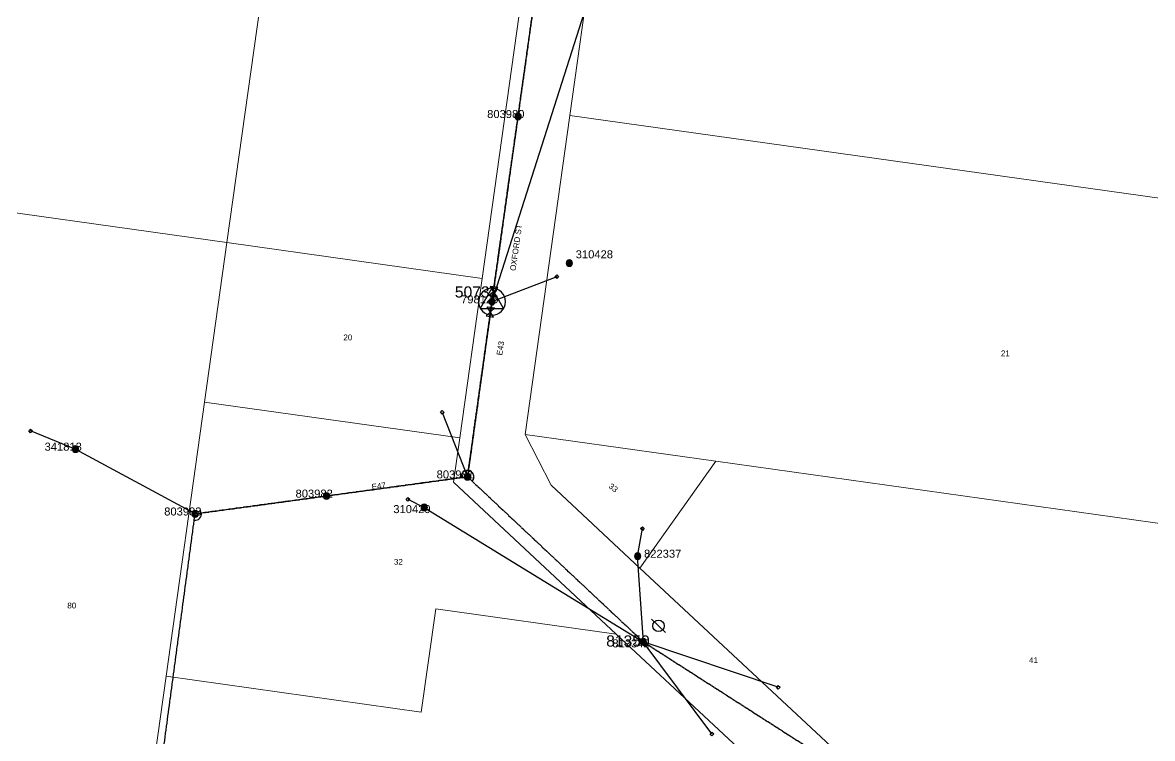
# Model space of a CAD drawing. Header units: metres. Extents: x 277863 to 282129, y 6130772 to 6135401.
# Drawn here: x 280198.5 to 280551.5, y 6133520.8 to 6133744.4 of the extents above; entities that cross this region are included whole.
import ezdxf
from ezdxf.enums import TextEntityAlignment as Align

# ---------------------------------------------------------------- set-up
doc = ezdxf.new("R2010")
doc.units = ezdxf.units.M
doc.linetypes.add('Cable Exist OH', pattern=[1, 1, 0])
doc.layers.get('0').update_dxf_attribs({"color": 6})
doc.layers.add('Cadastre Land Parcels_SP_EXT', color=9, linetype='Continuous', lineweight=5)
doc.layers.add('Cadastre Roads_SP_EXT', color=9, linetype='Continuous', lineweight=5)
for name, color, linetype in [('Equip_LV_EXT', 7, 'Continuous'), ('Equip_SP_HV_EXT', 7, 'Continuous'), ('Mains_HV_EXT', 7, 'Continuous'), ('Mains_LV_EXT', 7, 'Continuous'), ('Services_SP_EXT', 7, 'Continuous'), ('Sub_SP_TR_HV_LV_EXT', 7, 'Continuous'), ('SupportsOH_SP_TR_HV_LV_SL_EXT', 7, 'Continuous')]:
    doc.layers.add(name, color=color, linetype=linetype)
doc.styles.add('HVSW_LABEL', font='arial.ttf')
doc.styles.add('POLE_LABEL', font='arial.ttf')
doc.styles.get("Standard").update_dxf_attribs({"font": 'arial.ttf'})

# ---------------------------------------------------------------- blocks, each defined once
blk = doc.blocks.new('SUB_POLE_EXT')
blk.add_wipeout([(0, 4.22), (0.42, 4.2), (0.83, 4.14), (1.21, 4.05), (1.62, 3.9), (1.99, 3.72), (2.35, 3.51), (2.68, 3.26), (2.99, 2.99), (3.28, 2.66), (3.52, 2.34), (3.76, 1.92), (3.9, 1.62), (4.04, 1.23), (4.18, 0.63), (4.22, 0), (4.18, -0.61), (4.06, -1.15), (3.9, -1.62), (3.58, -2.24), (3.22, -2.73), (2.97, -3.01), (2.68, -3.26), (2.36, -3.5), (2, -3.72), (1.64, -3.89), (1.25, -4.03), (0.82, -4.14), (0.42, -4.2), (0, -4.22), (-0.41, -4.2), (-0.8, -4.15), (-1.21, -4.05), (-1.62, -3.9), (-1.99, -3.73), (-2.35, -3.51), (-2.68, -3.26), (-2.96, -3.02), (-3.23, -2.72), (-3.51, -2.35), (-3.71, -2.01), (-3.91, -1.6), (-4.05, -1.21), (-4.16, -0.76), (-4.22, -0.14), (-4.21, 0.39), (-4.14, 0.83), (-4.03, 1.27), (-3.9, 1.63), (-3.71, 2.02), (-3.5, 2.37), (-3.28, 2.67), (-2.99, 2.99), (-2.68, 3.27), (-2.33, 3.52), (-1.98, 3.73), (-1.63, 3.9), (-1.2, 4.05), (-0.78, 4.15), (-0.4, 4.21)])
blk.add_line((2.16, 0.48), (2.16, 0.48, 0))
blk.add_lwpolyline([(-4.22, 0, 1), (4.22, 0, 1)], format="xyb", close=True)
blk.add_lwpolyline([(2.14, 0.52), (0, 4.22), (-3.66, -2.11), (3.66, -2.11)], close=True)
for tag, height, flags, p in [('ASSET_NUM', 3.5, 8, (2, 2)), ('STREET_CODE', 0.2, 9, (1.5, 0)), ('CONSTRUCTED_VOLTAGE', 0.2, 9, (1.5, -0.2)), ('OPERATING_VOLTAGE', 0.2, 9, (1.5, -0.6)), ('OPERATED_BY', 0.2, 9, (1.5, -0.8)), ('ORIENTATION', 0.2, 9, (1.5, -1.2)), ('OWNED_BY', 0.2, 9, (1.5, -1.4)), ('SECONDARY_VOLTAGE', 0.2, 9, (1.5, -1.6)), ('STATE', 0.2, 9, (1.5, -1.8)), ('SUBSTATION_TYPE', 0.2, 9, (1.5, -2)), ('STREETNAME', 0.2, 9, (1.5, -2.8)), ('SUBURB', 0.2, 9, (1.5, -3)), ('Z', 0.2, 1, (1.5, -3.4)), ('NO_PHASES', 0.2, 9, (1.5, -0.4)), ('MAINTAINED_BY', 0.2, 9, (1.5, -1)), ('USAGE', 0.2, 9, (1.5, -2.2)), ('LEGEND', 0.2, 9, (1.5, -2.4)), ('LOCATION', 0.2, 9, (1.5, -2.6)), ('NOTES', 0.2, 9, (1.5, -3.2))]:
    blk.add_attdef(tag, text='', height=height, dxfattribs=dict(flags=flags)).set_placement(p, align=Align.MIDDLE_LEFT)
blk = doc.blocks.new('LV_OH_LINKS_DISTFUSE_EXT')
for p, q in [((0, 0), (0.96, 0)), ((3.84, 0), (4.8, 0))]:
    blk.add_line(p, q)
blk.add_lwpolyline([(3.84, -1.2), (3.84, 1.2), (0.96, -1.2), (0.96, 1.2)], close=True)
at = {"flags": 9}
for tag, p in [('ACTUAL_STATUS', (0, 0)), ('CONSTRUCTED_VOLTAGE', (0, -0.2)), ('OPERATING_VOLTAGE', (0, -0.6)), ('ORIENTATION', (0, -0.8)), ('OWNED_BY', (0, -1)), ('STATE', (0, -1.2)), ('SWITCH_TYPE', (0, -1.4)), ('NO_PHASES', (0, -0.4)), ('USAGE', (0, -1.6)), ('NOTES', (0, -1.8))]:
    blk.add_attdef(tag, text='', height=0.2, dxfattribs=at).set_placement(p, align=Align.MIDDLE_LEFT)
at = {"flags": 1}
blk.add_attdef('Z', (0, 0), '', height=0.2, dxfattribs=at)
blk = doc.blocks.new('CCP_EXT')
blk.add_wipeout([(0, 0.57), (0.57, 0), (0, -0.57), (-0.57, 0)])
blk.add_lwpolyline([(-0.57, 0), (0, 0.57), (0.57, 0), (0, -0.57), (-0.57, 0)])
at = {"flags": 1}
blk.add_attdef('Z', (0, 0), '', height=0.2, dxfattribs=at)
at = {"flags": 9}
for tag, p in [('CCP_TYPE', (0, 0)), ('CONSTRUCTED_VOLTAGE', (0, -0.2)), ('OPERATING_VOLTAGE', (0, -0.6)), ('ORIENTATION', (0, -0.8)), ('OWNED_BY', (0, -1)), ('STATE', (0, -1.8)), ('NO_PHASES', (0, -0.4)), ('USAGE', (0, -1.2)), ('LEGEND', (0, -1.4)), ('LIFE_SUPPORT', (0, -1.6)), ('NOTES', (0, -2))]:
    blk.add_attdef(tag, text='', height=0.2, dxfattribs=at).set_placement(p, align=Align.MIDDLE_LEFT)
blk = doc.blocks.new('POLE_EXT')
blk.add_hatch(color=256).paths.add_polyline_path([(-1, 0, 1), (1, 0, 1)])
blk.add_lwpolyline([(-1, 0, 1), (1, 0, 1)], format="xyb", close=True)
for tag, height, flags, p in [('pNumber', 2.5, 8, (-17.84, 2.07)), ('OWNED_BY', 0.2, 9, (1.35, -0.4)), ('SPECIAL_USE', 0.2, 9, (1.35, -0.8)), ('STATE', 0.2, 9, (1.35, -1)), ('cLV', 0.2, 9, (1.35, -1.4)), ('hDepth', 0.2, 9, (1.35, -1.6)), ('hDia', 0.2, 9, (1.35, -1.8)), ('cHV', 0.2, 9, (1.35, -2)), ('cLinedev', 0.2, 9, (1.35, -3.4)), ('PARENT', 0.2, 9, (1.35, -0.6)), ('USAGE', 0.2, 9, (1.35, -1.2)), ('LBRACKET', 0.2, 9, (1.35, -2.2)), ('LExisting', 0.2, 9, (1.35, -2.4)), ('LANTNUMBER', 0.2, 9, (1.35, -2.6)), ('LOther', 0.2, 9, (1.35, -2.8)), ('LRemove', 0.2, 9, (1.35, -3)), ('LEGEND', 0.2, 9, (1.35, -3.2)), ('LOCATION', 0.2, 9, (1.35, -3.6)), ('pExisting', 0.2, 9, (1.35, -3.8)), ('pFooting', 0.2, 9, (1.35, -4.4)), ('pNew', 0.2, 9, (1.35, -4.6)), ('pRelocate', 0.2, 9, (1.35, -5)), ('pRemove', 0.2, 9, (1.35, -5.2)), ('pReplace', 0.2, 9, (1.35, -5.4)), ('pStay', 0.2, 9, (1.35, -5.6)), ('pType', 0.2, 9, (1.35, -5.8)), ('cspan', 0.2, 9, (1.35, -6)), ('STREETNAME', 0.2, 9, (1.35, -6.2)), ('SUBURB', 0.2, 9, (1.35, -6.4)), ('OPERATED_BY', 0.2, 9, (1.36, -7.01)), ('PFNUMBER', 0.2, 9, (1.35, -4)), ('NEWPFNUMBER', 0.2, 9, (1.35, -4.2)), ('NOTES', 0.2, 9, (1.35, -6.6)), ('MAINTAINED_BY', 0.2, 9, (1.36, -6.81))]:
    blk.add_attdef(tag, text='', height=height, dxfattribs=dict(flags=flags)).set_placement(p, align=Align.MIDDLE_LEFT)
at = {"style": 'POLE_LABEL'}
for tag, height, flags, p in [('STRUCTURE_PLANT_NUMBER', 0.2, 9, (1.35, 0.03)), ('ASSET_NUM', 2.5, 8, (2, 2)), ('STREET_CODE', 0.2, 9, (1.35, -0.2))]:
    blk.add_attdef(tag, text='', height=height, dxfattribs=dict(at, flags=flags)).set_placement(p, align=Align.MIDDLE_LEFT)
at = {"flags": 1}
blk.add_attdef('Z', (1.35, -7.33), '', height=0.2, dxfattribs=at)
blk = doc.blocks.new('HV_ABS_CLOSED_EXT')
blk.add_line((-3, 6.87), (3, 6.87))
blk.add_circle((0, 6.87), 1.8)
at = {"style": 'HVSW_LABEL'}
for tag, height, flags, p in [('ASSET_NUM', 3.5, 8, (2, 2)), ('STREET_CODE', 0.2, 9, (0, -0.2))]:
    blk.add_attdef(tag, text='', height=height, dxfattribs=dict(at, flags=flags)).set_placement(p, align=Align.MIDDLE_LEFT)
at = {"flags": 1}
blk.add_attdef('Z', (0, 0), '', height=0.2, dxfattribs=at)
at = {"flags": 9}
for tag, p in [('ACTUAL_STATUS', (0, -0.4)), ('CONSTRUCTED_VOLTAGE', (0, -0.6)), ('OPERATING_VOLTAGE', (0, -1)), ('ORIENTATION', (0, -1.2)), ('OWNED_BY', (0, -1.4)), ('STATE', (0, -1.6)), ('SWITCH_TYPE', (0, -1.8)), ('STREETNAME', (0, -2.6)), ('SUBURB', (0, -2.8)), ('NO_PHASES', (0, -0.8)), ('USAGE', (0, -2)), ('LEGEND', (0, -2.2)), ('LOCATION', (0, -2.4)), ('NOTES', (0, -3))]:
    blk.add_attdef(tag, text='', height=0.2, dxfattribs=at).set_placement(p, align=Align.MIDDLE_LEFT)
blk = doc.blocks.new('End Shackle_EXT')
blk.add_wipeout([(0, 0.25), (1.81, 0.25), (1.82, -0.25), (0, -0.25)])
blk.add_line((1.81, -1), (1.81, 1))
at = {"flags": 1}
blk.add_attdef('Z', (0, 0), '', height=0.2, dxfattribs=at)
at = {"flags": 9}
for tag, p in [('CONNECTOR_TYPE', (0, 0)), ('CONSTRUCTED_VOLTAGE', (0, -0.2)), ('OPERATING_VOLTAGE', (0, -0.6)), ('ORIENTATION', (0, -0.8)), ('OWNED_BY', (0, -1)), ('STATE', (0, -1.2)), ('NO_PHASES', (0, -0.4)), ('USAGE', (0, -1.4)), ('NOTES', (0, -1.6))]:
    blk.add_attdef(tag, text='', height=0.2, dxfattribs=at).set_placement(p, align=Align.MIDDLE_LEFT)

msp = doc.modelspace()

# ---------------------------------------------------------------- linework, layer by layer
at = {"layer": 'Cadastre Land Parcels_SP_EXT', "linetype": 'Continuous'}
for points in [[(280296.19, 6133917.18), (280196.56, 6133931.14), (280162.7, 6133689.61), (280262.33, 6133675.64), (280296.19, 6133917.18)], [(280375.9, 6133906), (280296.19, 6133917.18), (280262.33, 6133675.64), (280342.03, 6133664.46), (280375.9, 6133906)], [(280644.92, 6133778.31), (280383.45, 6133814.97), (280369.48, 6133715.34), (280582.64, 6133685.45), (280655.1, 6133675.29), (280663.14, 6133732.68), (280638.99, 6133736.07), (280644.92, 6133778.31)], [(280610.93, 6133579.89), (280618.77, 6133635.75), (280576.5, 6133641.68), (280582.64, 6133685.45), (280369.48, 6133715.34), (280355.51, 6133615.71), (280415.04, 6133607.36), (280610.93, 6133579.89)], [(280262.33, 6133675.64), (280162.7, 6133689.61), (280122.7, 6133404.36), (280228.27, 6133432.73), (280243.34, 6133540.19), (280255.34, 6133625.82), (280262.33, 6133675.64)], [(280335.05, 6133614.65), (280255.34, 6133625.82), (280243.34, 6133540.19), (280323.04, 6133529.01), (280327.57, 6133561.29), (280383.95, 6133553.38), (280333.11, 6133600.82), (280335.05, 6133614.65)], [(280415.04, 6133607.36), (280355.51, 6133615.71), (280363.63, 6133599.89), (280391.35, 6133574.01), (280415.04, 6133607.36)], [(280610.93, 6133579.89), (280415.04, 6133607.36), (280391.36, 6133574.01), (280472.41, 6133498.36), (280591.24, 6133481.34), (280596.47, 6133524.89), (280610.93, 6133579.89)], [(280228.27, 6133432.73), (280449.51, 6133492.21), (280383.95, 6133553.38), (280327.57, 6133561.29), (280323.04, 6133529.01), (280243.34, 6133540.19), (280228.27, 6133432.73)]]:
    msp.add_lwpolyline(points, close=True, dxfattribs=at)
at = {"layer": 'Mains_HV_EXT', "linetype": 'Continuous'}
for points in [[(280337.66, 6133604.46, 0.480206), (280335.47, 6133602.22)], [(280338.97, 6133601.1, 0.601352), (280337.76, 6133604.47)], [(280252.11, 6133588.96, 0.512827), (280254.34, 6133591.17)]]:
    msp.add_lwpolyline(points, format="xyb", dxfattribs=at)
at = {"layer": 'Mains_LV_EXT', "linetype": 'Continuous'}
msp.add_lwpolyline([(280338.97, 6133601.1, 1.496727), (280335.44, 6133602.36)], format="xyb", dxfattribs=at)

# ---------------------------------------------------------------- block references
at = {"layer": 'Equip_SP_HV_EXT'}
ref = msp.add_blockref('HV_ABS_CLOSED_EXT', (280392.39, 6133550.96), dxfattribs=dict(at, rotation=316.3836851612793))
ref.add_attrib('ASSET_NUM', '81350', dxfattribs={"layer": '0', "height": 3.5, "style": 'HVSW_LABEL'}).set_placement((280394.39, 6133551.21), align=Align.MIDDLE_RIGHT)
at = {"layer": 'Sub_SP_TR_HV_LV_EXT'}
ref = msp.add_blockref('SUB_POLE_EXT', (280345.11, 6133657.19), dxfattribs=at)
ref.add_attrib('ASSET_NUM', '50732', dxfattribs={"layer": '0', "height": 3.5}).set_placement((280347.11, 6133657.44), align=Align.BOTTOM_RIGHT)
at = {"layer": 'SupportsOH_SP_TR_HV_LV_SL_EXT'}
ref = msp.add_blockref('POLE_EXT', (280353.27, 6133715.07), dxfattribs=at)
ref.add_attrib('ASSET_NUM', '803980', dxfattribs={"layer": '0', "height": 2.5, "style": 'POLE_LABEL'}).set_placement((280355.27, 6133715.82), align=Align.MIDDLE_RIGHT)
ref = msp.add_blockref('POLE_EXT', (280369.28, 6133669.25), dxfattribs=at)
ref.add_attrib('ASSET_NUM', '310428', dxfattribs={"layer": '0', "height": 2.5, "style": 'POLE_LABEL'}).set_placement((280371.28, 6133670), align=Align.BOTTOM_LEFT)
ref = msp.add_blockref('POLE_EXT', (280214.99, 6133611.16), dxfattribs=at)
ref.add_attrib('ASSET_NUM', '341813', dxfattribs={"layer": '0', "height": 2.5, "style": 'POLE_LABEL'}).set_placement((280216.99, 6133611.91), align=Align.MIDDLE_RIGHT)
ref = msp.add_blockref('POLE_EXT', (280337.48, 6133602.5), dxfattribs=at)
ref.add_attrib('ASSET_NUM', '803981', dxfattribs={"layer": '0', "height": 2.5, "style": 'POLE_LABEL'}).set_placement((280339.48, 6133603.25), align=Align.MIDDLE_RIGHT)
ref = msp.add_blockref('POLE_EXT', (280293.41, 6133596.5), dxfattribs=at)
ref.add_attrib('ASSET_NUM', '803982', dxfattribs={"layer": '0', "height": 2.5, "style": 'POLE_LABEL'}).set_placement((280295.41, 6133597.25), align=Align.MIDDLE_RIGHT)
ref = msp.add_blockref('POLE_EXT', (280252.37, 6133590.91), dxfattribs=at)
ref.add_attrib('ASSET_NUM', '803983', dxfattribs={"layer": '0', "height": 2.5, "style": 'POLE_LABEL'}).set_placement((280254.37, 6133591.66), align=Align.MIDDLE_RIGHT)
ref = msp.add_blockref('POLE_EXT', (280390.63, 6133577.72), dxfattribs=at)
ref.add_attrib('ASSET_NUM', '822337', dxfattribs={"layer": '0', "height": 2.5, "style": 'POLE_LABEL'}).set_placement((280392.63, 6133578.47), align=Align.MIDDLE_LEFT)
ref = msp.add_blockref('POLE_EXT', (280392.39, 6133550.96), dxfattribs=at)
ref.add_attrib('ASSET_NUM', '813342', dxfattribs={"layer": '0', "height": 2.5, "style": 'POLE_LABEL'}).set_placement((280394.39, 6133551.71), align=Align.TOP_RIGHT)

# ---------------------------------------------------------------- texts
at = {"layer": 'Cadastre Land Parcels_SP_EXT'}
for s, p in [('20', (280298.69, 6133645.14)), ('21', (280504.13, 6133640.17)), ('32', (280314.49, 6133575.02)), ('80', (280212.45, 6133561.39)), ('41', (280512.91, 6133544.31))]:
    msp.add_text(s, height=1.8, dxfattribs=at).set_placement(p)
msp.add_text('33', height=1.8, rotation=321.1799, dxfattribs=at).set_placement((280381.38, 6133599.24))
at = {"layer": 'Cadastre Roads_SP_EXT'}
msp.add_text('OXFORD ST', height=1.8, rotation=82.0188, dxfattribs=at).set_placement((280352.51, 6133666.72))
at = {"layer": 'Mains_LV_EXT'}
for s, rotation, p in [('E43', 80.7226, (280348.28, 6133640.3)), ('E47', 7.7555, (280307.65, 6133598.43))]:
    msp.add_text(s, height=1.8, rotation=rotation, dxfattribs=at).set_placement(p)

# ---------------------------------------------------------------- next in the draw order: linework, layer by layer
at = {"layer": 'Cadastre Land Parcels_SP_EXT', "linetype": 'Continuous'}
msp.add_lwpolyline([(280342.03, 6133664.46), (280262.33, 6133675.64), (280255.34, 6133625.82), (280335.05, 6133614.65), (280342.03, 6133664.46)], close=True, dxfattribs=at)
at = {"layer": 'Mains_HV_EXT', "linetype": 'Cable Exist OH'}
msp.add_lwpolyline([(280337.48, 6133602.5), (280345.11, 6133657.19)], dxfattribs=at)
at = {"layer": 'Mains_LV_EXT', "linetype": 'Cable Exist OH'}
msp.add_lwpolyline([(280345.11, 6133657.19), (280337.48, 6133602.5)], dxfattribs=at)

# ---------------------------------------------------------------- next in the draw order: block references
at = {"layer": 'Equip_LV_EXT'}
for p, rotation in [((280345.22, 6133657.98), 82.03714062767007), ((280344.99, 6133656.36), 261.8348634641245)]:
    msp.add_blockref('LV_OH_LINKS_DISTFUSE_EXT', p, dxfattribs=dict(at, rotation=rotation))
at = {"layer": 'Services_SP_EXT'}
for p in [(280365.34, 6133664.98), (280200.96, 6133616.84), (280318.84, 6133595.48), (280392.13, 6133586.3), (280434.57, 6133536.74), (280413.85, 6133522.17)]:
    msp.add_blockref('CCP_EXT', p, dxfattribs=at)
at = {"layer": 'SupportsOH_SP_TR_HV_LV_SL_EXT'}
ref = msp.add_blockref('POLE_EXT', (280345.11, 6133657.19), dxfattribs=at)
ref.add_attrib('ASSET_NUM', '798125', dxfattribs={"layer": '0', "height": 2.5, "style": 'POLE_LABEL'}).set_placement((280347.11, 6133657.94), align=Align.MIDDLE_RIGHT)

# ---------------------------------------------------------------- next in the draw order: linework, layer by layer
at = {"layer": 'Cadastre Roads_SP_EXT', "linetype": 'Continuous'}
msp.add_lwpolyline([(280458.99, 6133494.75), (280472.41, 6133498.36), (280391.35, 6133574.01), (280363.63, 6133599.89), (280355.51, 6133615.71), (280369.48, 6133715.34), (280383.45, 6133814.97), (280395.83, 6133903.2), (280384.11, 6133904.85), (280375.9, 6133906), (280342.03, 6133664.46), (280335.05, 6133614.65), (280333.11, 6133600.82), (280383.95, 6133553.38), (280449.51, 6133492.21), (280458.99, 6133494.75)], close=True, dxfattribs=at)
at = {"layer": 'Mains_HV_EXT', "linetype": 'Cable Exist OH'}
for points in [[(280378.45, 6133898.45), (280372.32, 6133850.97), (280363.81, 6133790.33), (280353.24, 6133715.09), (280345.11, 6133657.19)], [(280337.48, 6133602.5), (280392.39, 6133550.96)], [(280392.39, 6133550.96), (280449.16, 6133514.59)]]:
    msp.add_lwpolyline(points, dxfattribs=at)
at = {"layer": 'Mains_LV_EXT', "linetype": 'Cable Exist OH'}
for points in [[(280345.11, 6133657.19), (280353.27, 6133715.07), (280363.86, 6133790.34), (280372.32, 6133851.14), (280378.45, 6133898.47)], [(280337.48, 6133602.5), (280392.39, 6133550.96)]]:
    msp.add_lwpolyline(points, dxfattribs=at)
at = {"layer": 'Services_SP_EXT'}
for points in [[(280379.32, 6133764.64), (280345.11, 6133657.19)], [(280365.34, 6133664.98), (280344.97, 6133657.12)], [(280252.37, 6133590.91), (280214.92, 6133611.15), (280200.96, 6133616.84)], [(280318.84, 6133595.48), (280323.98, 6133592.91), (280392.39, 6133550.96)], [(280392.47, 6133550.94), (280390.63, 6133577.72), (280392.13, 6133586.3)], [(280413.85, 6133522.17), (280392.39, 6133550.96)], [(280434.57, 6133536.74), (280392.39, 6133550.96)]]:
    msp.add_lwpolyline(points, dxfattribs=at)

# ---------------------------------------------------------------- next in the draw order: block references
msp.add_blockref('CCP_EXT', (280329.58, 6133622.59), dxfattribs=at)
at = {"layer": 'SupportsOH_SP_TR_HV_LV_SL_EXT'}
ref = msp.add_blockref('POLE_EXT', (280323.95, 6133592.91), dxfattribs=at)
ref.add_attrib('ASSET_NUM', '310429', dxfattribs={"layer": '0', "height": 2.5, "style": 'POLE_LABEL'}).set_placement((280325.95, 6133593.66), align=Align.TOP_RIGHT)

# ---------------------------------------------------------------- next in the draw order: linework, layer by layer
at = {"layer": 'Services_SP_EXT'}
msp.add_lwpolyline([(280329.58, 6133622.59), (280337.48, 6133602.5)], dxfattribs=at)

# ---------------------------------------------------------------- next in the draw order: block references
at = {"layer": 'Mains_LV_EXT', "rotation": 7.755753994559979}
msp.add_blockref('End Shackle_EXT', (280252.37, 6133590.91), dxfattribs=at)

# ---------------------------------------------------------------- next in the draw order: linework, layer by layer
at = {"layer": 'Mains_HV_EXT', "linetype": 'Cable Exist OH'}
for points in [[(280252.37, 6133590.91), (280337.48, 6133602.5)], [(280230.25, 6133429.78), (280240.83, 6133504.95), (280252.37, 6133590.91)]]:
    msp.add_lwpolyline(points, dxfattribs=at)
at = {"layer": 'Mains_LV_EXT', "linetype": 'Cable Exist OH'}
msp.add_lwpolyline([(280337.48, 6133602.5), (280293.55, 6133596.51), (280252.37, 6133590.91)], dxfattribs=at)

doc.saveas('drawing.dxf')
